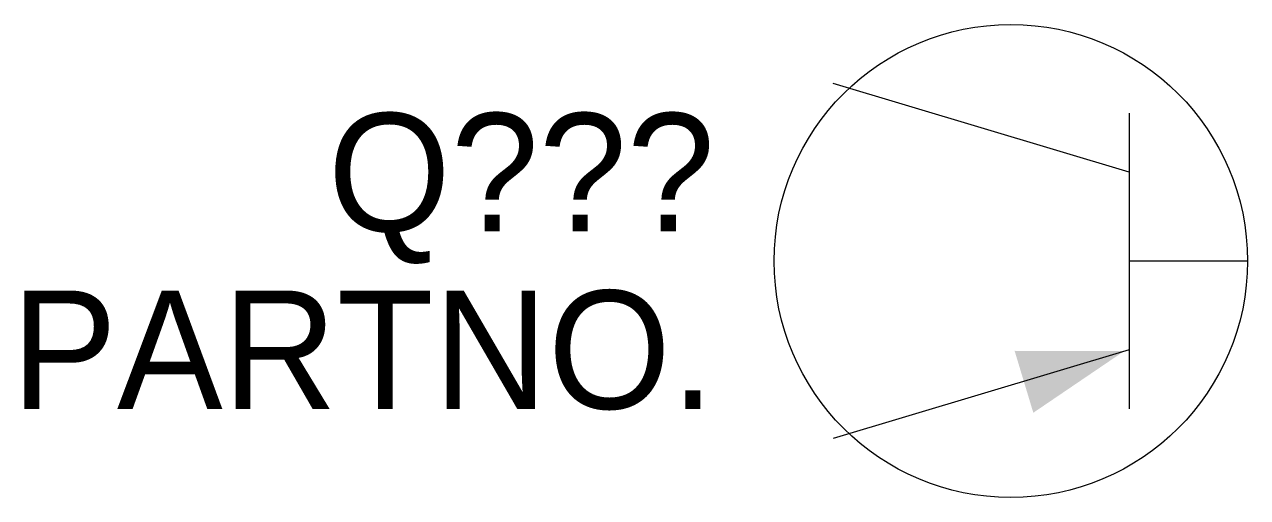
# Model space of a CAD drawing. Extents: x 13.63 to 15.7, y 5.5 to 6.3.
import ezdxf
from ezdxf.enums import TextEntityAlignment as Align

# ---------------------------------------------------------------- set-up
doc = ezdxf.new("R2010")
doc.units = 0
doc.layers.add('1', color=7, linetype='CONTINUOUS')

# ---------------------------------------------------------------- blocks, each defined once
blk = doc.blocks.new('PNP')
at = {"layer": '1', "color": 0}
for p, q in [((0, 0), (0, -0.2)), ((-0.15, -0.2), (-0.3, -0.7)), ((-0.25, -0.2), (0.25, -0.2)), ((0.15, -0.2), (0.3, -0.7))]:
    blk.add_line(p, q, dxfattribs=at)
blk.add_circle((0, -0.4), 0.4, dxfattribs=at)
blk.add_solid([(0.2566, -0.362), (0.1523, -0.2084), (0.1519, -0.3936), (0.1523, -0.2084)], dxfattribs=at)

msp = doc.modelspace()

# ---------------------------------------------------------------- block references
at = {"layer": '1', "color": 0, "rotation": 270}
msp.add_blockref('PNP', (15.7, 5.9), dxfattribs=at)

# ---------------------------------------------------------------- texts
at = {"layer": '1', "color": 0}
for tag, text, p in [('Q???', 'Q???', (14.8, 5.95)), ('PARTNO.', '0000000', (14.8, 5.65))]:
    msp.add_attdef(tag, text=text, height=0.2, dxfattribs=at).set_placement(p, align=Align.RIGHT)

doc.saveas('drawing.dxf')
